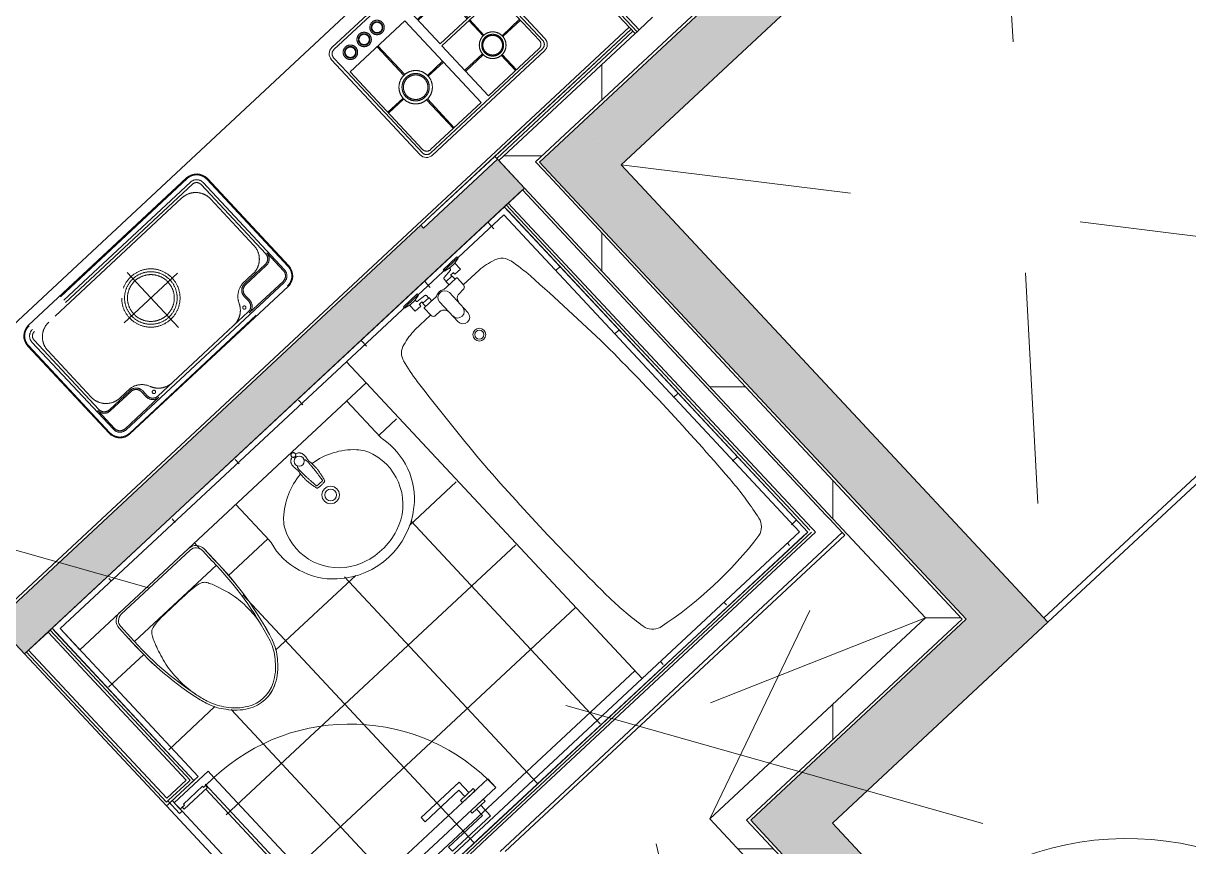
# Model space of a CAD drawing. Header units: millimetres. Extents: x -71377 to 516042, y -145869 to 441446.
# Drawn here: x 229813 to 233846, y 81455 to 84306 of the extents above; entities that cross this region are included whole.
import ezdxf

# ---------------------------------------------------------------- set-up
doc = ezdxf.new("R2010")
doc.units = ezdxf.units.MM
doc.header["$LTSCALE"] = 1000
for name, pattern in [('_점선_M_', [3, 1.5, -1.5]), ('_점선_S_', [1.6, 0.8, -0.8]), ('_점선_XS_', [1.15, 0.6, -0.55])]:
    doc.linetypes.add(name, pattern=pattern)
for name, color, linetype, lineweight in [('A-door', 4, 'Continuous', 5), ('A-door-hdln', 8, 'Continuous', 5), ('A-ele-8', 8, 'Continuous', 5), ('A-fnsh', 5, 'Continuous', 5), ('A-fnsh-4', 4, 'Continuous', 5), ('A-furn', 6, 'Continuous', 5), ('A-furn-hdln', 8, '_점선_XS_', 5), ('A-hat', 251, 'Continuous', 5), ('A-insu', 251, 'Continuous', 5), ('A_cwall', 2, 'Continuous', 5), ('A_fnsh', 5, 'Continuous', 5), ('A_fnsh-4', 4, 'Continuous', 5), ('AA_dash_M_', 7, '_점선_M_', 5), ('AA_오픈', 8, '_점선_S_', 5), ('AA_위생', 4, 'Continuous', 5), ('패밀리로 가져오기', 8, 'Continuous', 5)]:
    doc.layers.add(name, color=color, linetype=linetype, lineweight=lineweight)
pattern_1 = [(0, (-96985.9, -23353.2), (0, 800), []), (270, (-96985.9, -23353.2), (800, 5e-14), [])]

# ---------------------------------------------------------------- blocks, each defined once
blk = doc.blocks.new('3D_젠다이벽 - 3D_젠다이벽-2355938-지반층 배치도')
at = {"layer": 'AA_위생'}
for p, q in [((0, 0), (0, 100)), ((1355, 100), (0, 100)), ((1355, 100), (1355, 0)), ((1355, 0), (0, 0))]:
    blk.add_line(p, q, dxfattribs=at)
blk = doc.blocks.new('2D_세대_세면기 - 세면기_dwg-2243529-지반층 배치도')
at = {"layer": '패밀리로 가져오기'}
for p, q in [((-262.5, 5), (-262.5, 176)), ((262.5, 176), (262.5, 5))]:
    blk.add_line(p, q, dxfattribs=at)
for centre, radius in [((0, 205), 30.5), ((0, 205), 20.5), ((0, 45), 17.5)]:
    blk.add_circle(centre, radius, dxfattribs=at)
for centre, radius, start, end in [((0, 220), 280, 49.5259, 130.4741), ((-16.1, 264.5), 197.7, 109.8483, 198.8473), ((0, 220), 245, 70.1517, 109.8483), ((16.1, 264.5), 197.7, 341.1527, 70.1517), ((-18.5, 241.7), 251.5, 130.4741, 193.0252), ((18.5, 241.7), 251.5, 346.9748, 49.5259), ((-302.5, 176), 40, 360, 13.0252), ((-82, 242), 128, 198.8473, 224.9346), ((82, 242), 128, 315.0654, 341.1527), ((302.5, 176), 40, 166.9748, 180), ((0, 323.8), 243.8, 224.9346, 263.5671), ((0, 323.8), 243.8, 276.421, 315.0654)]:
    blk.add_arc(centre, radius, start, end, dxfattribs=at)
for points, knots in [([(-18.7, 154.7), (-19.8, 150.3), (-22, 141.7), (-24.5, 129.3), (-25.7, 121.3), (-26.2, 117.5)], [0, 0, 0, 0, 13.612163, 26.555656, 37.949368, 37.949368, 37.949368, 37.949368]), ([(-20.2, 64), (-20.2, 64.1), (-20.2, 64.1), (-20.2, 64.3), (-20.2, 64.4), (-20.2, 64.5), (-20.2, 64.7), (-20.2, 64.8), (-20.2, 65), (-20.2, 65.1), (-20.2, 65.3), (-20.2, 65.4), (-20.2, 65.6), (-20.2, 65.8), (-20.2, 66), (-20.2, 66.3), (-20.2, 66.6), (-20.2, 66.9), (-20.2, 67.3), (-20.2, 67.7), (-20.2, 68.1), (-20.2, 68.6), (-20.2, 69.1), (-20.2, 69.7), (-20.2, 70.3), (-20.2, 70.9), (-20.2, 71.6), (-20.2, 72.4), (-20.1, 73.3), (-20.1, 74.2), (-20.1, 75.2), (-20, 76.3), (-20, 77.5), (-19.9, 78.8), (-19.9, 80.2), (-19.8, 81.7), (-19.8, 83.3), (-19.7, 85.1), (-19.6, 87), (-19.5, 89.1), (-19.3, 91.3), (-19.2, 93.8), (-19, 96.4), (-18.8, 99.4), (-18.6, 102.6), (-18.3, 106.1), (-18, 109.9), (-17.6, 114), (-17.2, 118.6), (-16.7, 123.5), (-16.1, 129), (-15.4, 134.9), (-14.6, 141.4), (-14, 145.9), (-13.6, 148.3)], [0, 0, 0, 0, 0.100172, 0.21979, 0.353144, 0.495281, 0.641698, 0.788456, 0.933594, 1.080115, 1.232736, 1.395982, 1.574314, 1.772113, 1.993668, 2.243188, 2.524875, 2.843099, 3.202792, 3.609757, 4.066678, 4.564903, 5.097483, 5.653268, 6.243599, 6.880035, 7.574171, 8.337802, 9.183159, 10.120813, 11.138958, 12.241639, 13.436879, 14.733638, 16.133532, 17.634969, 19.252994, 21.003396, 22.902687, 24.968652, 27.219884, 29.675342, 32.354765, 35.280582, 38.477769, 41.969348, 45.781045, 49.939207, 54.485855, 59.462238, 64.929825, 70.875084, 77.382588, 84.610699, 84.610699, 84.610699, 84.610699]), ([(-18.5, 155.1), (-18.6, 155), (-18.6, 154.9), (-18.6, 154.8), (-18.6, 154.8)], [0, 0, 0, 0, 0.3303863, 0.3359585, 0.3359585, 0.3359585, 0.3359585]), ([(-17.5, 156.1), (-17.5, 156.1), (-17.7, 156.1), (-17.9, 155.9), (-18.2, 155.6), (-18.4, 155.3), (-18.5, 155.2), (-18.5, 155.1)], [0, 0, 0, 0, 0.033542, 0.415675, 0.830466, 1.279474, 1.438003, 1.438003, 1.438003, 1.438003]), ([(-14.4, 157.3), (-14.7, 157.2), (-15.5, 157), (-16.2, 156.7), (-16.6, 156.6)], [0, 0, 0, 0, 1.001812, 2.280947, 2.280947, 2.280947, 2.280947]), ([(-13.9, 157.4), (-13.9, 157.4), (-14, 157.4), (-14.1, 157.3), (-14.2, 157.3)], [0, 0, 0, 0, 0.1275567, 0.2504322, 0.2504322, 0.2504322, 0.2504322]), ([(0, 158.2), (-1.5, 158.2), (-4.6, 158.2), (-9.2, 157.9), (-12.3, 157.6), (-13.8, 157.4)], [0, 0, 0, 0, 4.384323, 9.252851, 13.768766, 13.768766, 13.768766, 13.768766]), ([(-13.6, 148.3), (-13.6, 148.5), (-13.5, 148.8), (-13.3, 149.1), (-13, 149.5), (-12.6, 149.7), (-12.2, 149.8), (-11.9, 149.9), (-11.7, 149.9)], [0, 0, 0, 0, 0.437979, 0.882355, 1.329336, 1.772885, 2.205279, 2.622094, 2.622094, 2.622094, 2.622094]), ([(-11.7, 149.9), (-9.1, 149.8), (-3.9, 149.8), (3.9, 149.8), (9.1, 149.8), (11.7, 149.9)], [0, 0, 0, 0, 7.824843, 15.615431, 23.440299, 23.440299, 23.440299, 23.440299]), ([(14.4, 157.3), (12.6, 157.5), (9.3, 157.9), (4.5, 158.2), (1.4, 158.2), (0, 158.2)], [0, 0, 0, 0, 5.218808, 10.087424, 14.437491, 14.437491, 14.437491, 14.437491]), ([(11.7, 149.9), (11.8, 149.9), (12.1, 149.8), (12.5, 149.7), (12.9, 149.5), (13.2, 149.1), (13.5, 148.8), (13.5, 148.5), (13.6, 148.3)], [0, 0, 0, 0, 0.416818, 0.849211, 1.29276, 1.73974, 2.184116, 2.622094, 2.622094, 2.622094, 2.622094]), ([(13.6, 148.3), (13.9, 145.9), (14.5, 141.4), (15.4, 134.9), (16.1, 129), (16.7, 123.6), (17.2, 118.6), (17.6, 114.1), (17.9, 110), (18.3, 106.2), (18.5, 102.7), (18.8, 99.5), (19, 96.6), (19.1, 93.9), (19.3, 91.5), (19.4, 89.2), (19.5, 87.1), (19.6, 85.2), (19.7, 83.5), (19.8, 81.8), (19.8, 80.3), (19.9, 78.9), (19.9, 77.6), (20, 76.4), (20, 75.3), (20.1, 74.3), (20.1, 73.4), (20.1, 72.5), (20.1, 71.7), (20.1, 71), (20.1, 70.4), (20.2, 69.8), (20.2, 69.2), (20.2, 68.7), (20.2, 68.2), (20.2, 67.7), (20.2, 67.3), (20.2, 66.9), (20.2, 66.6), (20.2, 66.3), (20.2, 66.1), (20.2, 65.8), (20.2, 65.6), (20.2, 65.4), (20.2, 65.3), (20.2, 65.1), (20.1, 65), (20.1, 64.8), (20.1, 64.7), (20.1, 64.5), (20.1, 64.4), (20.1, 64.3), (20.1, 64.1), (20.1, 64.1), (20.1, 64)], [0, 0, 0, 0, 7.250595, 13.753717, 19.677719, 25.117102, 30.065596, 34.587314, 38.725031, 42.520924, 46.000652, 49.189651, 52.110208, 54.786754, 57.241383, 59.493492, 61.561655, 63.464081, 65.218255, 66.840397, 68.345979, 69.749941, 71.052454, 72.253076, 73.361506, 74.385313, 75.330458, 76.184246, 76.95578, 77.657174, 78.300106, 78.896028, 79.456326, 79.992658, 80.49633, 80.958605, 81.371496, 81.73672, 82.060089, 82.346602, 82.600633, 82.826357, 83.027946, 83.209645, 83.375794, 83.530815, 83.679195, 83.825624, 83.972996, 84.119394, 84.260992, 84.393413, 84.511834, 84.610702, 84.610702, 84.610702, 84.610702]), ([(16.5, 156.6), (16.1, 156.7), (15.4, 157), (14.7, 157.2), (14.4, 157.3)], [0, 0, 0, 0, 1.281017, 2.260347, 2.260347, 2.260347, 2.260347]), ([(18.5, 155.1), (18.4, 155.2), (18.4, 155.4), (18.1, 155.6), (17.8, 155.9), (17.6, 156.1), (17.5, 156.1), (17.5, 156.1)], [0, 0, 0, 0, 0.160784, 0.61566, 1.034618, 1.417887, 1.425985, 1.425985, 1.425985, 1.425985]), ([(18.6, 154.8), (18.6, 154.8), (18.6, 154.9), (18.5, 155), (18.5, 155.1)], [0, 0, 0, 0, 0.0132454, 0.3484528, 0.3484528, 0.3484528, 0.3484528]), ([(26.2, 117.5), (25.6, 121.3), (24.4, 129.3), (21.9, 141.7), (19.7, 150.3), (18.6, 154.7)], [0, 0, 0, 0, 11.393709, 24.337199, 37.949355, 37.949355, 37.949355, 37.949355]), ([(-26.2, 117.5), (-26.5, 115.8), (-26.9, 112.4), (-27.2, 107.2), (-27.4, 101.8), (-27.3, 98.2), (-27.3, 96.4)], [0, 0, 0, 0, 5.035534, 10.313591, 15.719248, 21.190255, 21.190255, 21.190255, 21.190255]), ([(-27.3, 96.2), (-27.1, 92.4), (-26.8, 84.4), (-25.8, 73.9), (-24.9, 67.2), (-24.6, 64.7)], [0, 0, 0, 0, 11.293565, 24.053924, 31.662083, 31.662083, 31.662083, 31.662083]), ([(27.2, 95.8), (27.2, 95.3), (27.1, 94.3), (27.1, 92.4), (27, 90.2), (26.8, 87.8), (26.7, 85.2), (26.4, 82.3), (26.2, 79.2), (25.9, 76), (25.5, 72.7), (25.2, 69.4), (24.8, 66.7), (24.6, 65.2), (24.6, 64.6)], [0, 0, 0, 0, 1.251373, 3.263508, 5.454636, 7.854512, 10.489198, 13.365178, 16.480935, 19.785255, 23.159073, 26.483402, 29.641953, 31.235501, 31.235501, 31.235501, 31.235501]), ([(27.2, 96.4), (27.2, 98.2), (27.3, 101.8), (27.2, 107.2), (26.8, 112.4), (26.4, 115.8), (26.2, 117.5)], [0, 0, 0, 0, 5.470845, 10.876374, 16.154258, 21.189535, 21.189535, 21.189535, 21.189535]), ([(-24.6, 64.7), (-24.6, 64.4), (-25.1, 61.7), (-25.9, 56.6), (-26.9, 49.5), (-27, 44.7), (-27.1, 42.3)], [6.235517, 6.235517, 6.235517, 6.235517, 7.202229, 14.404582, 21.60639, 28.807907, 28.807907, 28.807907, 28.807907]), ([(-27.1, 42.3), (-27.1, 41.1), (-27, 38.8), (-26.5, 35.3), (-25.4, 31.9), (-23.9, 28.8), (-21.8, 25.9), (-19.2, 23.5), (-16.4, 21.5), (-13.3, 19.8), (-10.4, 18.7), (-8.7, 18.1), (-8, 18)], [0, 0, 0, 0, 3.507828, 7.013143, 10.516574, 14.021003, 17.524189, 21.027644, 24.5343, 28.041599, 31.550828, 33.649506, 33.649506, 33.649506, 33.649506]), ([(-15.8, 52.6), (-16.1, 53), (-16.8, 54.1), (-17.9, 55.9), (-18.9, 58.1), (-19.6, 60.3), (-20, 62.3), (-20.1, 63.5), (-20.2, 64)], [48.97219, 48.97219, 48.97219, 48.97219, 50.490944, 52.920005, 55.339236, 57.698505, 59.797196, 61.393068, 61.393068, 61.393068, 61.393068]), ([(7.9, 18), (10, 18.5), (13.1, 19.7), (17, 21.9), (19.8, 24), (22.2, 26.5), (24.2, 29.4), (25.7, 32.6), (26.6, 36), (27, 39.5), (27.1, 42.1), (27.1, 43.4), (27.1, 43.6)], [49.715016, 49.715016, 49.715016, 49.715016, 56.085098, 59.594761, 63.100971, 66.603866, 70.107073, 73.610706, 77.12048, 80.626855, 84.134048, 84.665453, 84.665453, 84.665453, 84.665453]), ([(20.1, 64), (20, 63.5), (19.9, 62.3), (19.5, 60.3), (18.8, 58.1), (17.9, 55.9), (16.8, 54.1), (16, 53), (15.7, 52.6)], [0, 0, 0, 0, 1.613908, 3.715992, 6.071265, 8.483996, 10.906775, 12.370157, 12.370157, 12.370157, 12.370157]), ([(27.1, 43.6), (27, 45.7), (26.7, 50.2), (25.8, 57), (25, 61.9), (24.6, 64.4), (24.6, 64.6)], [0, 0, 0, 0, 6.475776, 13.483122, 20.490681, 21.236248, 21.236248, 21.236248, 21.236248]), ([(-3.6, 23.1), (-3.9, 23), (-4.4, 22.7), (-5.2, 22.1), (-6.1, 21.3), (-6.8, 20.5), (-7.4, 19.5), (-7.8, 18.5), (-8.1, 17.4), (-8.3, 16.3), (-8.3, 15.2), (-8.1, 14.1), (-7.8, 13), (-7.4, 12), (-6.8, 11.1), (-6.1, 10.2), (-5.2, 9.5), (-4.3, 8.8), (-3.3, 8.3), (-2.3, 7.9), (-1.2, 7.7), (-0.4, 7.7), (0, 7.7)], [0, 0, 0, 0, 0.779641, 1.899981, 3.018043, 4.133781, 5.247319, 6.358945, 7.469092, 8.578305, 9.687198, 10.796411, 11.906559, 13.018185, 14.131722, 15.24746, 16.365523, 17.485863, 18.608264, 19.732358, 20.857655, 21.983576, 21.983576, 21.983576, 21.983576]), ([(0, 23.9), (-0.4, 23.9), (-1.2, 23.9), (-2.3, 23.6), (-3.1, 23.3), (-3.5, 23.1), (-3.6, 23.1)], [0, 0, 0, 0, 1.125921, 2.251218, 3.375312, 3.718618, 3.718618, 3.718618, 3.718618]), ([(0, 23.9), (0.2, 23.9), (0.7, 23.9), (1.4, 23.8), (2.1, 23.7), (2.8, 23.4), (3.3, 23.2), (3.6, 23.1)], [0, 0, 0, 0, 0.679857, 1.375008, 2.100365, 2.878402, 3.722391, 3.722391, 3.722391, 3.722391]), ([(3.6, 23.1), (3.8, 23), (4.4, 22.7), (5.2, 22.1), (6, 21.3), (6.7, 20.5), (7.3, 19.5), (7.8, 18.5), (8.1, 17.4), (8.2, 16.3), (8.2, 15.2), (8.1, 14.1), (7.8, 13), (7.3, 12), (6.7, 11.1), (6, 10.2), (5.2, 9.5), (4.3, 8.8), (3.3, 8.3), (2.2, 7.9), (1.1, 7.7), (0.4, 7.7), (0, 7.7)], [0, 0, 0, 0, 0.779641, 1.899981, 3.018043, 4.133781, 5.247319, 6.358945, 7.469092, 8.578305, 9.687198, 10.796411, 11.906559, 13.018185, 14.131722, 15.24746, 16.365523, 17.485863, 18.608264, 19.732358, 20.857655, 21.983576, 21.983576, 21.983576, 21.983576])]:
    blk.add_open_spline(points, degree=3, knots=knots, dxfattribs=at)
for points in [[(-18.6, 154.8), (-18.6, 154.8), (-18.7, 154.7), (-18.7, 154.7)], [(-17, 156.4), (-17.2, 156.3), (-17.4, 156.2), (-17.5, 156.1)], [(-16.6, 156.6), (-16.7, 156.5), (-16.8, 156.4), (-17, 156.4)], [(-14.3, 157.3), (-14.3, 157.3), (-14.3, 157.3), (-14.4, 157.3)], [(-14.2, 157.3), (-14.2, 157.3), (-14.2, 157.3), (-14.3, 157.3)], [(-13.8, 157.4), (-13.8, 157.4), (-13.9, 157.4), (-13.9, 157.4)], [(16.9, 156.4), (16.8, 156.5), (16.6, 156.5), (16.5, 156.6)], [(17.3, 156.2), (17.2, 156.3), (17, 156.3), (16.9, 156.4)], [(17.5, 156.1), (17.4, 156.2), (17.4, 156.2), (17.3, 156.2)], [(18.6, 154.7), (18.6, 154.7), (18.6, 154.8), (18.6, 154.8)], [(-27.3, 96.4), (-27.3, 96.3), (-27.3, 96.3), (-27.3, 96.2)], [(27.2, 96.4), (27.2, 96.3), (27.2, 96.3), (27.2, 96.2)], [(27.2, 96.2), (27.2, 96.3), (27.2, 96.3), (27.2, 96.4)], [(27.2, 96.2), (27.2, 96.3), (27.2, 96.3), (27.2, 96.4)], [(27.2, 96.2), (27.2, 96.1), (27.2, 95.9), (27.2, 95.8)]]:
    blk.add_open_spline(points, degree=3, dxfattribs=at)
blk = doc.blocks.new('2D_세대_세면기 - 2D_세대_세면기-2243530-지반층 배치도')
at = {"layer": 'AA_위생'}
for p, q in [((-262.5, 176), (-262.5, 5)), ((262.5, 5), (262.5, 176))]:
    blk.add_line(p, q, dxfattribs=at)
for centre, radius, start, end in [((0, 220), 280, 49.5259, 130.4741), ((-18.5, 241.7), 251.5, 130.4741, 193.0252), ((18.5, 241.7), 251.5, 346.9748, 49.5259), ((-302.5, 176), 40, 0, 13.0252), ((302.5, 176), 40, 166.9748, 180)]:
    blk.add_arc(centre, radius, start, end, dxfattribs=at)
blk.add_blockref('2D_세대_세면기 - 세면기_dwg-2243529-지반층 배치도', (0, 0))
blk = doc.blocks.new('2D_세대_양변기 - 양변기_dwg-2251408-지반층 배치도')
at = {"layer": '패밀리로 가져오기'}
for p, q in [((158.9, 429.2), (158.7, 429.8)), ((169.3, 351.9), (169.2, 352.5)), ((-201.1, 88), (-201.1, 38)), ((193.5, 108.2), (-193.5, 108.2)), ((-193.1, 88), (-193.1, 38)), ((193.2, 38.2), (193.2, 88.2)), ((201.1, 88), (201.1, 38)), ((-163.1, 8), (163.2, 8))]:
    blk.add_line(p, q, dxfattribs=at)
at = {"layer": '패밀리로 가져오기', "flags": 128}
blk.add_lwpolyline([(171.8, 290.5), (171.9, 281), (171.6, 272.7), (171, 264.4), (170, 256.1), (168.9, 247.8), (167.4, 239.4), (165.8, 230.9), (163.9, 222.4), (161.9, 214), (159.7, 205.7), (137.7, 146.3), (135.3, 141.7), (133, 137.4), (130.8, 133.5), (128.6, 129.9), (126.3, 126.6), (123.7, 123.7), (120.5, 121), (116.6, 118.7), (111.7, 116.6), (105.7, 114.9), (98.3, 113.5), (89.5, 112.4), (79.2, 111.6), (67.8, 111), (55.4, 110.5), (42.2, 110.3), (28.5, 110.2), (14.3, 110.1), (0, 110.1), (-14.3, 110.1), (-28.5, 110.1), (-42.3, 110.2), (-55.5, 110.5), (-68, 110.9), (-79.6, 111.5), (-90, 112.3), (-99.2, 113.4), (-106.9, 114.8), (-113.3, 116.5), (-118.6, 118.5), (-122.9, 120.9), (-126.5, 123.5), (-129.4, 126.5), (-131.9, 129.8), (-134.2, 133.4), (-136.3, 137.3), (-138.4, 141.5), (-140.5, 146.1), (-142.5, 151.1), (-144.6, 156.4), (-146.6, 162.2), (-148.7, 168.4), (-150.9, 175), (-153.1, 182.1), (-155.4, 189.6), (-157.6, 197.4), (-159.8, 205.5), (-162, 213.8), (-164, 222.2), (-165.9, 230.7), (-167.6, 239.2), (-169, 247.6), (-170.2, 255.9), (-171.1, 264.2), (-171.8, 272.5), (-172.1, 280.8), (-172.1, 290.3)], dxfattribs=at)
at = {"layer": '패밀리로 가져오기'}
for centre, radius, start, end in [((27.4, 383.6), 187.1, 119.1199, 143.3616), ((27.4, 383.6), 179.1, 119.1199, 143.3616), ((-0.2, 433.2), 130.4, 60.9483, 119.1199), ((-0.2, 433.2), 122.4, 60.9483, 119.1199), ((-27.7, 383.6), 179.1, 36.7066, 60.9483), ((-27.7, 383.6), 187.1, 36.7066, 60.9483), ((15.1, 377.3), 181.4, 139.2484, 160.2857), ((15.1, 377.3), 173.4, 139.2484, 160.2857), ((-15.4, 377.3), 173.4, 19.7825, 40.8197), ((-15.4, 377.3), 181.4, 19.7825, 40.8197), ((184.9, 306.3), 365.4, 158.7424, 166.3075), ((184.9, 306.3), 357.4, 158.7424, 166.3075), ((-185.2, 306.1), 357.4, 19.7833, 21.3258), ((-969.5, 116.1), 1163, 358.6284, 15.5103), ((-185.2, 306.1), 365.4, 19.7833, 21.3258), ((-969.5, 116.1), 1171, 358.6284, 15.5103), ((912.3, 128.5), 1114.2, 166.2791, 182.1005), ((912.3, 128.5), 1106.2, 166.2791, 182.1005), ((184.9, 306.3), 357.4, 166.3075, 182.5597), ((-185.2, 306.1), 357.4, 357.5085, 7.3576), ((-163.1, 38), 38, 180.0341, 269.9575), ((-163.1, 38), 30, 180.0341, 270.0341), ((163.1, 38), 38, 270.0425, 359.9659), ((163.2, 38.2), 30, 270.0341, 0.0341)]:
    blk.add_arc(centre, radius, start, end, dxfattribs=at)
blk = doc.blocks.new('2D_세대_양변기 - 2D_세대_양변기-2245107-지반층 배치도')
at = {"layer": 'AA_위생'}
for p, q in [((-201.1, 87.8), (-201.1, 38)), ((201.1, 38), (201.1, 87.1))]:
    blk.add_line(p, q, dxfattribs=at)
for centre, radius, start, end in [((27.4, 383.6), 187.1, 119.1199, 143.2737), ((-0.2, 433.2), 130.4, 60.9483, 119.1199), ((-0.2, 433.2), 130.4, 60.9483, 90.0341), ((-27.7, 383.6), 187.1, 36.7945, 60.9483), ((15.1, 377.3), 181.4, 139.3392, 160.2451), ((-15.4, 377.3), 181.4, 19.823, 40.729), ((184.9, 306.3), 365.4, 158.7675, 166.3072), ((-185.2, 306.1), 365.4, 19.7363, 21.3007), ((-969.5, 116.1), 1171, 358.5851, 15.5248), ((912.3, 128.5), 1114.2, 166.2792, 182.093), ((-163.1, 38), 38, 180.0341, 269.9697), ((-163.1, 38), 38, 180.0341, 269.9697), ((163.1, 38), 38, 270.0303, 359.9659), ((163.1, 38), 38, 270.0303, 359.9659)]:
    blk.add_arc(centre, radius, start, end, dxfattribs=at)
blk.add_blockref('2D_세대_양변기 - 양변기_dwg-2251408-지반층 배치도', (0, 0))
blk = doc.blocks.new('3D_세대_욕조 - 욕조_dwg-2567844-지반층 배치도')
at = {"layer": '패밀리로 가져오기'}
for p, q in [((80.7, -267.7), (80.7, -193.5)), ((26.2, -265.1), (26.2, -276)), ((27.2, -277), (32, -277)), ((162.4, -322), (67.6, -321.1)), ((162.4, -368), (67.8, -368.9)), ((26.2, -414), (26.2, -424.9)), ((27.2, -413), (32, -413)), ((80.8, -422.3), (48.8, -422.3))]:
    blk.add_line(p, q, dxfattribs=at)
at = {"layer": '패밀리로 가져오기', "flags": 128}
for points in [[(6.2, -262.1), (6.2, -240.1), (1.5, -218.6), (-5, -218.6), (-5, -283.6), (1.5, -283.6)], [(6.2, -427.9), (6.2, -449.9), (1.5, -471.4), (-5, -471.4), (-5, -406.4), (1.5, -406.4)]]:
    blk.add_lwpolyline(points, close=True, dxfattribs=at)
for points in [[(5.8, -238.1), (34.2, -238.1), (34.2, -264.1), (27.2, -264.1)], [(5.8, -264.1), (11.2, -264.1), (11.9, -264.2), (12.7, -264.4), (13.3, -264.8), (13.7, -265.2), (13.9, -265.5), (17.6, -299)], [(47.3, -303.8), (45.9, -304.5), (33.1, -304.5), (32, -304), (32, -276), (33.1, -275.5), (45.9, -275.5)], [(47.3, -320.5), (47.3, -317.8), (47.5, -268.5)], [(115, -321.6), (103.8, -317.2), (101.3, -315.3), (99.2, -313.3), (97.4, -311.1), (96, -308.9), (94.9, -306.7), (94.2, -304.7), (94, -303.6), (93.8, -302.3), (93.7, -301.3), (93.2, -279.4), (93, -277.7), (92.6, -275.9), (91.8, -274.1), (90.8, -272.6), (89.6, -271.2), (88.1, -270), (86.4, -269), (84.6, -268.3), (82.6, -267.8), (80.8, -267.7), (48.8, -267.7)], [(17.6, -299), (17.7, -299.5), (17.8, -300.2), (18, -300.7), (18.2, -301.3), (18.6, -301.9), (19.1, -302.3), (19.7, -302.7), (20.5, -302.9), (21, -303), (32, -303)], [(17.6, -391), (13.9, -424.5), (13.7, -424.8), (13.3, -425.1), (12.7, -425.5), (12, -425.8), (11.2, -425.9), (5.8, -425.9)], [(32, -387), (21, -387), (20.5, -387), (19.7, -387.3), (19.1, -387.7), (18.6, -388.1), (18.2, -388.7), (18, -389.3), (17.8, -389.8), (17.7, -390.4), (17.6, -391)], [(47.4, -413.8), (45.9, -414.5), (33.1, -414.5), (32, -414), (32, -386), (33.1, -385.5), (45.9, -385.5)], [(47.5, -421.5), (47.3, -372.2), (47.3, -369.5)], [(80.7, -496.5), (80.7, -422.3), (82.6, -422.1), (84.6, -421.7), (86.5, -421), (88.1, -420), (89.6, -418.8), (90.8, -417.4), (91.8, -415.8), (92.6, -414.1), (93, -412.3), (93.2, -410.6), (93.7, -388.7), (93.8, -387.7), (94, -386.4), (94.2, -385.3), (94.9, -383.3), (96, -381.1), (97.4, -378.8), (99.2, -376.7), (101.3, -374.6), (103.8, -372.7), (115.1, -368.4)], [(5.8, -451.9), (34.2, -451.9), (34.2, -425.9), (27.2, -425.9)]]:
    blk.add_lwpolyline(points, dxfattribs=at)
at = {"layer": '패밀리로 가져오기'}
for radius in [22.4, 15.2]:
    blk.add_circle((245, -345), radius, dxfattribs=at)
for centre, radius, start, end in [((274, -674.5), 600, 95.4537, 103.6352), ((1072.4, -9036.5), 9000, 93.20867, 95.45374), ((865.5, -7930.6), 7885.6, 87.42177, 92.15754), ((1152.4, -1251.1), 1200, 79.566, 86.762), ((1359.8, -125), 55, 14.077, 79.5661), ((145, -145), 55, 101.5381, 164.0744), ((61.5, -345), 1371.6, 350.2037, 9.7963), ((399.8, -217.7), 320, 164.0744, 175.6548), ((27.2, -265.1), 1, 90, 180), ((27.2, -276), 1, 180, 270), ((39.5, -291.2), 16.9, 112.1442, 116.268), ((39.5, -291.2), 16.9, 62.0758, 67.8558), ((48.8, -269.2), 1.5, 90.0012, 153.195), ((39.5, -288.8), 16.9, 243.732, 247.8558), ((17.8, -320.5), 29.5, 334.7356, 0), ((69.8, -345), 24, 95.3125, 265.1989), ((134.7, -345), 23.2, 270.686, 89.3143), ((162.2, -345), 23, 270, 90), ((69.8, -345), 28, 154.7356, 205.2644), ((17.8, -369.5), 29.5, 360, 25.2644), ((39.5, -401.2), 16.9, 112.1442, 116.268), ((39.5, -401.2), 16.9, 62.4212, 67.8558), ((27.2, -414), 1, 90, 180), ((27.2, -424.9), 1, 180, 270), ((39.5, -398.8), 16.9, 243.732, 247.8558), ((48.8, -420.8), 1.5, 206.805, 269.9988), ((399.8, -472.3), 320, 184.3452, 195.9256), ((145, -545), 55, 195.9256, 258.4619), ((274, -15.5), 600, 256.3648, 264.5463), ((1359.8, -565), 55, 280.4339, 345.923), ((1072.4, 8346.5), 9000, 264.54626, 266.79133), ((865.5, 7240.6), 7885.6, 267.84246, 272.57823), ((1152.4, 561.1), 1200, 273.238, 280.434)]:
    blk.add_arc(centre, radius, start, end, dxfattribs=at)
blk = doc.blocks.new('3D_세대_욕조 - 3D_세대_욕조_7_45_15_-2567848-지반층 배치도')
at = {"layer": 'AA_위생'}
for p, q in [((0, 745), (0, 0)), ((1500, 745), (100, 745)), ((1500, 0), (1500, 745)), ((0, 0), (1500, 0))]:
    blk.add_line(p, q, dxfattribs=at)
at = {"extrusion": (0, 0, -1), "zscale": -1, "rotation": 180}
blk.add_blockref('3D_세대_욕조 - 욕조_dwg-2567844-지반층 배치도', (0, 0), dxfattribs=at)
blk = doc.blocks.new('3D_주방_하부장_ㅡ자형_ - _A_주방_59B_30_1-2569860-지반층 배치도')
at = {"layer": 'A-furn'}
for p, q in [((1951.2, -948.7), (-1058.8, -948.7)), ((1951.2, -948.7), (-1058.8, -948.7)), ((1951.2, -1648.7), (1951.2, -948.7)), ((1951.2, -1648.7), (1951.2, -948.7)), ((-258.8, -998.7), (-788.8, -998.7)), ((417.2, -985.7), (1165.2, -985.7)), ((-818.8, -1028.7), (-818.8, -1478.7)), ((-228.8, -1478.7), (-228.8, -1028.7)), ((366.2, -1449.7), (366.2, -1036.7)), ((1216.2, -1036.7), (1216.2, -1449.7)), ((-788.8, -1508.7), (-258.8, -1508.7)), ((1165.2, -1500.7), (417.2, -1500.7)), ((-1058.8, -1648.7), (1951.2, -1648.7)), ((-1058.8, -1648.7), (1951.2, -1648.7))]:
    blk.add_line(p, q, dxfattribs=at)
for centre, radius, start, end in [((-788.8, -1028.7), 30, 90, 180), ((-258.8, -1028.7), 30, 0, 90), ((417.2, -1036.7), 51, 90, 180), ((1165.2, -1036.7), 51, 0, 90), ((417.2, -1449.7), 51, 180, 270), ((1165.2, -1449.7), 51, 270, 0), ((-788.8, -1478.7), 30, 180, 270), ((-258.8, -1478.7), 30, 270, 0)]:
    blk.add_arc(centre, radius, start, end, dxfattribs=at)
at = {"layer": 'A-furn-hdln'}
for p, q in [((417.2, -988.7), (1165.2, -988.7)), ((417.2, -1005.7), (1165.2, -1005.7)), ((-808.8, -1028.7), (-808.8, -1249.6)), ((-800.4, -1037.1), (-800.4, -1245.2)), ((-788.8, -1008.7), (-494.8, -1008.7)), ((-541.3, -1017.1), (-780.4, -1017.1)), ((-672.9, -1092.7), (-672.9, -1017.1)), ((-668.9, -1092.7), (-668.9, -1017.1)), ((-541.3, -1245.2), (-541.3, -1017.1)), ((-494.8, -1008.7), (-258.8, -1008.7)), ((-238.8, -1028.7), (-238.8, -1098.8)), ((369.2, -1449.7), (369.2, -1036.7)), ((386.2, -1449.7), (386.2, -1036.7)), ((396.2, -1364.7), (396.2, -1036.7)), ((417.2, -1015.7), (1165.2, -1015.7)), ((476.2, -1025.7), (1106.2, -1025.7)), ((1186.2, -1364.7), (1186.2, -1036.7)), ((1196.2, -1036.7), (1196.2, -1449.7)), ((1196.2, -1449.7), (1196.2, -1036.7)), ((1213.2, -1036.7), (1213.2, -1449.7)), ((791.2, -1345.7), (791.2, -1084.7)), ((-709.3, -1129.2), (-800.4, -1129.2)), ((-632.4, -1129.2), (-541.3, -1129.2)), ((-506.3, -1490.3), (-506.3, -1103.2)), ((-506.3, -1103.2), (-247.2, -1103.2)), ((-378.8, -1239), (-378.8, -1103.2)), ((-374.8, -1239), (-374.8, -1103.2)), ((-247.2, -1103.2), (-247.2, -1470.3)), ((-238.8, -1098.8), (-238.8, -1478.7)), ((406.2, -1315.7), (406.2, -1095.7)), ((1176.2, -1315.7), (1176.2, -1095.7)), ((-709.3, -1133.2), (-800.4, -1133.2)), ((-632.4, -1133.2), (-541.3, -1133.2)), ((-672.9, -1169.6), (-672.9, -1245.2)), ((-668.9, -1169.6), (-668.9, -1245.2)), ((665.2, -1205.7), (917.2, -1205.7)), ((-808.8, -1249.6), (-808.8, -1478.7)), ((-800.4, -1245.2), (-541.3, -1245.2)), ((-541.3, -1254), (-800.4, -1254)), ((-800.4, -1254), (-800.4, -1470.3)), ((-672.9, -1326), (-672.9, -1254)), ((-668.9, -1326), (-668.9, -1254)), ((-541.3, -1490.3), (-541.3, -1254)), ((-434.5, -1294.8), (-506.3, -1294.8)), ((-434.5, -1298.8), (-506.3, -1298.8)), ((-319.1, -1294.8), (-247.2, -1294.8)), ((-319.1, -1298.8), (-247.2, -1298.8)), ((-717, -1370.2), (-800.4, -1370.2)), ((-624.7, -1370.2), (-541.3, -1370.2)), ((-378.8, -1354.5), (-378.8, -1490.3)), ((-374.8, -1354.5), (-374.8, -1490.3)), ((391.2, -1449.7), (391.2, -1364.7)), ((1191.2, -1449.7), (1191.2, -1364.7)), ((-717, -1374.2), (-800.4, -1374.2)), ((-624.7, -1374.2), (-541.3, -1374.2)), ((422.2, -1390.7), (520.2, -1390.7)), ((422.2, -1395.7), (520.2, -1395.7)), ((476.2, -1385.7), (526.9, -1385.7)), ((1106.2, -1385.7), (1055.4, -1385.7)), ((1160.2, -1390.7), (1062.2, -1390.7)), ((1160.2, -1395.7), (1062.2, -1395.7)), ((-672.9, -1418.3), (-672.9, -1490.3)), ((-668.9, -1418.3), (-668.9, -1490.3)), ((546.2, -1444.7), (546.2, -1421.7)), ((551.2, -1444.7), (551.2, -1421.7)), ((1031.2, -1444.7), (1031.2, -1421.7)), ((1036.2, -1444.7), (1036.2, -1421.7)), ((-780.4, -1490.3), (-541.3, -1490.3)), ((-267.2, -1490.3), (-506.3, -1490.3)), ((417.2, -1475.7), (577.2, -1475.7)), ((417.2, -1480.7), (791.2, -1480.7)), ((577.2, -1470.7), (791.2, -1470.7)), ((791.2, -1470.7), (1005.2, -1470.7)), ((791.2, -1480.7), (1165.2, -1480.7)), ((1165.2, -1475.7), (1005.2, -1475.7)), ((-494.8, -1498.7), (-788.8, -1498.7)), ((-258.8, -1498.7), (-494.8, -1498.7)), ((1165.2, -1497.7), (417.2, -1497.7))]:
    blk.add_line(p, q, dxfattribs=at)
for centre, radius in [((-420.1, -1054.4), 25), ((-420.1, -1054.4), 20), ((-420.1, -1054.4), 18), ((-359.1, -1054.4), 25), ((-359.1, -1054.4), 20), ((-359.1, -1054.4), 18), ((-294.1, -1054.4), 25), ((-294.1, -1054.4), 20), ((-294.1, -1054.4), 18), ((-670.9, -1131.2), 38.5), ((-670.9, -1131.2), 38.5), ((-670.9, -1131.2), 31.5), ((-670.9, -1131.2), 28.4), ((791.2, -1205.7), 101), ((791.2, -1205.7), 101), ((791.2, -1205.7), 91), ((791.2, -1205.7), 81), ((-376.8, -1296.8), 57.8), ((-376.8, -1296.8), 47.3), ((-376.8, -1296.8), 42.5), ((-670.9, -1372.2), 46.2), ((-670.9, -1372.2), 37.8), ((-670.9, -1372.2), 34), ((577.2, -1450.5), 5.76), ((1005.2, -1450.5), 5.76)]:
    blk.add_circle(centre, radius, dxfattribs=at)
for centre, radius, start, end in [((417.2, -1036.7), 48, 90, 180), ((417.2, -1036.7), 31, 90, 180), ((1165.2, -1036.7), 48, 0, 90), ((1165.2, -1036.7), 31, 0, 90), ((-788.8, -1028.7), 20, 90, 180), ((-780.4, -1037.1), 20, 90, 180), ((-258.8, -1028.7), 20, 0, 90), ((417.2, -1036.7), 21, 90, 180), ((476.2, -1095.7), 70, 90, 180), ((1106.2, -1095.7), 70, 0, 90), ((1165.2, -1036.7), 21, 0, 90), ((476.2, -1315.7), 70, 180, 270), ((1106.2, -1315.7), 70, 270, 0), ((422.2, -1364.7), 31, 180, 270), ((422.2, -1364.7), 26, 180, 270), ((1160.2, -1364.7), 26, 270, 0), ((1160.2, -1364.7), 31, 270, 0), ((520.2, -1421.7), 31, 0, 90), ((520.2, -1421.7), 26, 0, 90), ((516.2, -1454.9), 70, 22.7619, 81.1487), ((1066.2, -1454.9), 70, 98.8513, 157.2381), ((1062.2, -1421.7), 31, 90, 180), ((1062.2, -1421.7), 26, 90, 180), ((417.2, -1449.7), 48, 180, 270), ((417.2, -1449.7), 31, 180, 270), ((417.2, -1449.7), 26, 180, 270), ((577.2, -1444.7), 31, 180, 270), ((577.2, -1444.7), 26, 180, 270), ((645.3, -1400.7), 70, 202.7619, 270), ((937.1, -1400.7), 70, 270, 337.2381), ((1005.2, -1444.7), 31, 270, 0), ((1005.2, -1444.7), 26, 270, 0), ((1165.2, -1449.7), 31, 270, 0), ((1165.2, -1449.7), 48, 270, 0), ((1165.2, -1449.7), 31, 270, 0), ((1165.2, -1449.7), 26, 270, 0), ((-788.8, -1478.7), 20, 180, 270), ((-780.4, -1470.3), 20, 180, 270), ((-267.2, -1470.3), 20, 270, 0), ((-258.8, -1478.7), 20, 270, 0)]:
    blk.add_arc(centre, radius, start, end, dxfattribs=at)
blk = doc.blocks.new('세대외여닫이문 - _A_ABS_7_5X21_욕실2-2585420-지반층 배치도')
at = {"layer": 'A-door'}
for p, q in [((-395, 49.7), (-335, 49.7)), ((-335, 49.7), (-335, 37.7)), ((335, 49.7), (395, 49.7)), ((335, 37.7), (335, 49.7)), ((395, 49.7), (395, 37.7)), ((-335, 37.7), (-385.9, 37.7)), ((-375, 37.7), (-345, 37.7)), ((-375, -122.3), (-375, 37.7)), ((-350, 17.7), (-350, -72.3)), ((-345, 17.7), (-350, 17.7)), ((-350, 17.7), (-345, 17.7)), ((-350, -72.3), (-350, 17.7)), ((-345, 37.7), (-345, 17.7)), ((-345, 17.7), (-345, 27.7)), ((-345, 27.7), (-335, 27.7)), ((-335, 27.7), (-335, -82.3)), ((395, 37.7), (335, 37.7)), ((335, 27.7), (345, 27.7)), ((335, -82.3), (335, 27.7)), ((345, 37.7), (375, 37.7)), ((345, 17.7), (345, 37.7)), ((345, 27.7), (345, 17.7)), ((345, 17.7), (350, 17.7)), ((350, 17.7), (345, 17.7)), ((350, 17.7), (350, -72.3)), ((350, -72.3), (350, 17.7)), ((375, 37.7), (375, -122.3)), ((375, 27.7), (435, 27.7)), ((375, -122.3), (375, 27.7)), ((-350, -72.3), (-345, -72.3)), ((-345, -72.3), (-350, -72.3)), ((-345, -72.3), (-345, -122.3)), ((-345, -82.3), (-345, -72.3)), ((345, -72.3), (345, -82.3)), ((350, -72.3), (345, -72.3)), ((345, -72.3), (350, -72.3)), ((345, -122.3), (345, -72.3)), ((-335, -82.3), (-345, -82.3)), ((345, -82.3), (335, -82.3)), ((-345, -122.3), (-375, -122.3)), ((305, -122.3), (305, -812.3)), ((305, -122.3), (345, -122.3)), ((345, -122.3), (345, -812.3)), ((375, -122.3), (345, -122.3)), ((435, -122.3), (375, -122.3)), ((305, -812.3), (345, -812.3))]:
    blk.add_line(p, q, dxfattribs=at)
at = {"layer": 'A-door-hdln'}
for p, q in [((-350, 17.7), (-345, 17.7)), ((-345, 17.7), (-350, 17.7)), ((-345, 17.7), (-345, 37.7)), ((-335, 27.7), (-345, 27.7)), ((-335, 37.7), (335, 37.7)), ((345, 27.7), (335, 27.7)), ((345, 37.7), (345, 17.7)), ((345, 17.7), (345, 27.7)), ((350, 17.7), (345, 17.7)), ((345, 17.7), (350, 17.7)), ((435, -122.3), (375, 27.7)), ((-345, -72.3), (-350, -72.3)), ((-350, -72.3), (-345, -72.3)), ((-345, -82.3), (-345, -72.3)), ((-345, -72.3), (-345, -82.3)), ((-335, -74.8), (335, -74.8)), ((345, -72.3), (350, -72.3)), ((345, -82.3), (345, -72.3)), ((345, -72.3), (345, -82.3)), ((350, -72.3), (345, -72.3)), ((-345, -122.3), (-345, -82.3)), ((-345, -82.3), (-335, -82.3)), ((335, -82.3), (345, -82.3)), ((345, -82.3), (345, -122.3)), ((-345, -122.3), (345, -122.3)), ((245, -732.3), (245, -552.3)), ((245, -552.3), (265, -552.3)), ((265, -552.3), (265, -712.3)), ((405, -552.3), (385, -552.3)), ((385, -552.3), (385, -712.3)), ((405, -732.3), (405, -552.3)), ((265, -712.3), (295, -712.3)), ((295, -692.3), (305, -692.3)), ((295, -752.3), (295, -692.3)), ((305, -692.3), (305, -752.3)), ((345, -692.3), (345, -752.3)), ((355, -692.3), (345, -692.3)), ((355, -752.3), (355, -692.3)), ((385, -712.3), (355, -712.3)), ((295, -732.3), (245, -732.3)), ((305, -752.3), (295, -752.3)), ((345, -752.3), (355, -752.3)), ((355, -732.3), (405, -732.3))]:
    blk.add_line(p, q, dxfattribs=at)
blk.add_arc((345, -122.3), 690, 180, 270, dxfattribs=at)
blk = doc.blocks.new('대장2_59B_1층_rvt-1-지반층 배치도')
at = {"layer": 'A-hat'}
h = blk.add_hatch(dxfattribs=at)
h.set_pattern_fill('FP_73', color=256, style=0, pattern_type=2)
h.set_pattern_definition(pattern_1)
h.paths.add_polyline_path([(-31370.2, -183477.2), (-29816, -182027.9), (-29877.4, -181962.1), (-31431.5, -183411.4)])
h = blk.add_hatch(dxfattribs=at)
h.set_pattern_fill('FP_73', color=256, style=0, pattern_type=2)
h.set_pattern_definition(pattern_1)
h.paths.add_polyline_path([(-31408.7, -183567.8), (-31342.9, -183506.4), (-31431.5, -183411.4), (-31497.4, -183472.7)])
h = blk.add_hatch(dxfattribs=at)
h.set_pattern_fill('FP_73', color=256, style=0, pattern_type=2)
h.set_pattern_definition(pattern_1)
h.paths.add_polyline_path([(-30358.4, -184694.1), (-30292.6, -184632.7), (-31342.9, -183506.4), (-31408.7, -183567.8), (-30763.4, -184259.8)])
h = blk.add_hatch(dxfattribs=at)
h.set_pattern_fill('FP_176', color=256, style=0, pattern_type=2)
h.set_pattern_definition([(223, (-31626.22, -185035.44), (204.6, -219.406), []), (133, (-31626.22, -185035.44), (-219.406, -204.6), [])])
h.paths.add_polyline_path([(-31951.1, -186179.3), (-30433.9, -184752.4), (-31478.2, -183632.6), (-33037.2, -185098.6), (-32537.6, -185618.7), (-32503.5, -185586.9), (-32483.1, -185608.9), (-32519.6, -185643), (-32505.5, -185643.4), (-32518.1, -185655.2), (-32061.2, -186145.2), (-32053.4, -186153.5), (-32045.6, -186151.2), (-32006.6, -186119.8), (-31977.3, -186151.2)])
h.paths.add_polyline_path([(-32402.4, -185375.6), (-32474.1, -185366.1), (-32546.5, -185330), (-32706.6, -185202.4), (-32811.2, -185091.7), (-32811.2, -185039.7), (-32953.6, -185158.9), (-33013.9, -185092.1), (-31471.2, -183669.4), (-30459, -184760.6), (-31001, -185266), (-31962.6, -184248.5), (-32023.5, -184305.2), (-31824.9, -184515.1), (-31790.6, -184617.3), (-31790.4, -184618.5), (-31802, -184725.3), (-31825.5, -184780), (-31900, -184864.7), (-32000.7, -184913), (-32111.2, -184917.6), (-32179.2, -184893.9), (-32224.9, -184864.4), (-32253, -184839.8), (-32290.8, -184788.3), (-32410.8, -184666.4), (-32570.7, -184815.5), (-32517, -184817.3), (-32406.9, -184939.6), (-32281, -185132.6), (-32266, -185180.7), (-32262.7, -185245.9), (-32281, -185300.1), (-32326.2, -185353.7), (-32363.4, -185370.3), (-32381.3, -185372.7)])
h = blk.add_hatch(dxfattribs=at)
h.set_pattern_fill('FP_73', color=256, style=0, pattern_type=2)
h.set_pattern_definition(pattern_1)
h.paths.add_polyline_path([(-30358.4, -184694.1), (-30020.8, -185056.1), (-29955, -184994.7), (-30292.6, -184632.7)])
h = blk.add_hatch(dxfattribs=at)
h.set_pattern_fill('FP_73', color=256, style=0, pattern_type=2)
h.set_pattern_definition(pattern_1)
h.paths.add_polyline_path([(-30639.6, -185756.2), (-29893.6, -185060.6), (-29955, -184994.7), (-30701, -185690.4)])
h = blk.add_hatch(dxfattribs=at)
h.set_pattern_fill('FP_73', color=256, style=0, pattern_type=2)
h.set_pattern_definition(pattern_1)
h.paths.add_polyline_path([(-30316.7, -186234.5), (-30250.9, -186173.1), (-30701, -185690.4), (-30766.8, -185751.8)])
at = {"layer": 'A-ele-8'}
for p, q in [((-32552.2, -185618.7), (-32566.1, -185631.6)), ((-32537.6, -185605), (-32552.2, -185618.7)), ((-32037.2, -186141.6), (-32512.9, -185631.6))]:
    blk.add_line(p, q, dxfattribs=at)
at = {"layer": 'A-fnsh'}
for p, q in [((-31039.3, -183018.2), (-31767, -183696.8)), ((-32647.3, -185707.3), (-32075.1, -186320.9))]:
    blk.add_line(p, q, dxfattribs=at)
at = {"layer": 'A-fnsh-4'}
for p, q in [((-31510.1, -182499.4), (-31018.7, -183026.4)), ((-30965.3, -182976.6), (-31011.7, -183019.9)), ((-30420.9, -184752.4), (-31471.2, -183626.1)), ((-31542.2, -185811), (-30414.5, -184759.4)), ((-32565.7, -185618.2), (-33050.2, -185098.6)), ((-32646.8, -185693.9), (-33131.4, -185174.3)), ((-32572.6, -185624.7), (-32639.9, -185687.4)), ((-32565.7, -185618.2), (-32572.6, -185624.7)), ((-32639.9, -185687.4), (-32646.8, -185693.9)), ((-31542.2, -185811), (-32074.6, -186307.5))]:
    blk.add_line(p, q, dxfattribs=at)
at = {"layer": 'A-insu'}
for p, q in [((-29816, -182027.9), (-31370.2, -183477.2)), ((-31431.5, -183411.4), (-31025.6, -183032.9)), ((-31497.4, -183472.7), (-31431.5, -183411.4)), ((-31408.7, -183567.8), (-31497.4, -183472.7)), ((-31370.2, -183477.2), (-31342.9, -183506.4)), ((-31342.9, -183506.4), (-30292.6, -184632.7)), ((-31464.3, -183619.7), (-31415.3, -183574)), ((-31415.3, -183574), (-30365, -184700.2)), ((-30358.4, -184694.1), (-31408.7, -183567.8)), ((-30292.6, -184632.7), (-29955, -184994.7)), ((-30365, -184700.2), (-30358.5, -184707.2)), ((-30358.5, -184707.2), (-30352, -184714.1)), ((-30020.8, -185056.1), (-30358.4, -184694.1)), ((-30352, -184714.1), (-30308.7, -184760.6)), ((-29955, -184994.7), (-29893.6, -185060.6)), ((-30701, -185690.4), (-30020.8, -185056.1)), ((-29893.6, -185060.6), (-30639.6, -185756.2)), ((-33124.5, -185167.8), (-33057.2, -185105)), ((-30766.8, -185751.8), (-30701, -185690.4)), ((-30316.7, -186234.5), (-30766.8, -185751.8)), ((-30639.6, -185756.2), (-30250.9, -186173.1))]:
    blk.add_line(p, q, dxfattribs=at)
at = {"layer": 'A_fnsh'}
for p, q in [((-32037.7, -184154.3), (-31478.2, -183632.6)), ((-31479.2, -183660.9), (-32024, -184169)), ((-30456.2, -184757.9), (-31479.2, -183660.9)), ((-31478.2, -183632.6), (-31464.5, -183647.2)), ((-31464.5, -183647.2), (-30427.9, -184758.9)), ((-33043.3, -185092.1), (-32037.7, -184154.3)), ((-32024, -184169), (-33015, -185093.1)), ((-31001, -185266), (-30456.2, -184757.9)), ((-30442.5, -184772.5), (-30987.4, -185280.6)), ((-30427.9, -184758.9), (-30442.5, -184772.5)), ((-33029.6, -185106.7), (-33043.3, -185092.1)), ((-32552.2, -185618.7), (-33029.6, -185106.7)), ((-33015, -185093.1), (-32537.6, -185605)), ((-32006.6, -186203.7), (-31001, -185266)), ((-30987.4, -185280.6), (-31993, -186218.4)), ((-32537.6, -185605), (-32552.2, -185618.7))]:
    blk.add_line(p, q, dxfattribs=at)
at = {"layer": 'A_fnsh-4'}
for p, q in [((-31025.6, -183032.9), (-31523.5, -182499)), ((-31496.6, -182499.9), (-31011.7, -183019.9)), ((-31511, -183458.1), (-31039.3, -183018.2)), ((-31039.3, -183018.2), (-31032.8, -183025.2)), ((-31032.8, -183025.2), (-31504.5, -183465.1)), ((-31018.7, -183026.4), (-31025.6, -183032.9)), ((-31011.7, -183019.9), (-31018.7, -183026.4)), ((-31504.5, -183465.1), (-31511, -183458.1)), ((-31471.2, -183626.1), (-31464.3, -183619.7)), ((-30414, -184745.9), (-31464.3, -183619.7)), ((-31478.2, -183632.6), (-31471.2, -183626.1)), ((-30427.9, -184758.9), (-31478.2, -183632.6)), ((-30407.5, -184752.9), (-30414, -184745.9)), ((-30407.5, -184752.9), (-30401, -184759.8)), ((-30401, -184759.8), (-30407.5, -184752.9)), ((-31548.7, -185804.1), (-30427.9, -184758.9)), ((-31535.7, -185818), (-30401, -184759.8)), ((-31492.4, -185864.4), (-30308.7, -184760.6)), ((-30300.2, -184769.7), (-31474.8, -185865)), ((-30308.7, -184760.6), (-30300.2, -184769.7)), ((-33057.2, -185105), (-33050.2, -185098.6)), ((-32579.1, -185617.7), (-33057.2, -185105)), ((-33050.2, -185098.6), (-33043.3, -185092.1)), ((-33043.3, -185092.1), (-32552.2, -185618.7)), ((-33138.3, -185180.7), (-33131.4, -185174.3)), ((-32647.3, -185707.3), (-33138.3, -185180.7)), ((-33131.4, -185174.3), (-33124.5, -185167.8)), ((-32646.4, -185680.5), (-33124.5, -185167.8)), ((-32579.1, -185617.7), (-32646.4, -185680.5)), ((-32566.1, -185631.6), (-32633.4, -185694.4)), ((-32559.2, -185625.1), (-32566.1, -185631.6)), ((-32552.2, -185618.7), (-32559.2, -185625.1)), ((-32640.4, -185700.8), (-32647.3, -185707.3)), ((-32633.4, -185694.4), (-32640.4, -185700.8)), ((-32088.1, -186307), (-31548.7, -185804.1)), ((-31535.7, -185818), (-32061.2, -186308))]:
    blk.add_line(p, q, dxfattribs=at)
at = {"layer": 'AA_오픈'}
for p, q in [((-30766.8, -185751.8), (-30293.6, -184763.6)), ((-30020.8, -185056.1), (-31039.6, -185459.2)), ((-30772.3, -186618.3), (-31039.6, -185459.2))]:
    blk.add_line(p, q, dxfattribs=at)
at = {"layer": 'A-door-hdln', "extrusion": (0, 0, -1), "zscale": -1, "rotation": 226.9999987515237}
blk.add_blockref('세대외여닫이문 - _A_ABS_7_5X21_욕실2-2585420-지반층 배치도', (32337.2, -185944.6), dxfattribs=at)
at = {"layer": 'A-furn', "extrusion": (0, 0, -1), "zscale": -1, "rotation": 316.9999987515234}
blk.add_blockref('3D_주방_하부장_ㅡ자형_ - _A_주방_59B_30_1-2569860-지반층 배치도', (32944.9, -182527.2), dxfattribs=at)
at = {"layer": 'AA_위생', "extrusion": (0, 0, -1), "zscale": -1}
for name, p, rotation in [('3D_세대_욕조 - 3D_세대_욕조_7_45_15_-2567848-지반층 배치도', (31479.2, -183660.9), 226.9999987515237), ('3D_젠다이벽 - 3D_젠다이벽-2355938-지반층 배치도', (33015, -185093.1), 136.999998751524), ('2D_세대_세면기 - 2D_세대_세면기-2243530-지반층 배치도', (32218.9, -184480.6), 136.9999987515239), ('2D_세대_양변기 - 2D_세대_양변기-2245107-지반층 배치도', (32690, -184926.7), 136.9999987515241)]:
    blk.add_blockref(name, p, dxfattribs=dict(at, rotation=rotation))
blk = doc.blocks.new('세대현관문 - _A_FSD_11x22-6446858-지반층 배치도')
at = {"layer": 'A-door'}
for p, q in [((485, 50), (485, 1090)), ((485, 1090), (520, 1090)), ((520, 50), (520, 1090)), ((-520, 50), (-550, 50)), ((-550, 50), (-550, -70)), ((-520, 10), (-520, 50)), ((485, 50), (520, 50)), ((550, 50), (520, 50)), ((520, 50), (520, 10)), ((550, -70), (550, 50)), ((-505, 10), (-520, 10)), ((-505, -40), (-505, 10)), ((520, 10), (505, 10)), ((505, 10), (505, -40)), ((-525, -70), (-505, -40)), ((505, -40), (525, -70)), ((-550, -70), (-525, -70)), ((525, -70), (550, -70))]:
    blk.add_line(p, q, dxfattribs=at)
at = {"layer": 'A-door-hdln'}
for p, q in [((-520, 50), (520, 50)), ((-505, 10), (505, 10)), ((-525, -70), (525, -70))]:
    blk.add_line(p, q, dxfattribs=at)
blk.add_arc((520, 50), 1040, 90, 180, dxfattribs=at)

msp = doc.modelspace()

# ---------------------------------------------------------------- hatches: boundary and pattern name
at = {"layer": 'A-hat'}
for points in [[(231882, 83815.6), (233760.8, 85567.5), (233624.4, 85713.8), (231745.6, 83961.8), (231764.4, 83941.8)], [(233075.9, 82242.1), (233222.2, 82378.5), (231745.6, 83961.8), (231599.4, 83825.4), (232328.8, 83043.3)], [(229817.1, 82122.4), (231546.7, 83735.3), (231453.3, 83835.5), (231197.3, 83596.8), (231188.4, 83606.3), (229714.8, 82232.1)], [(232612.6, 81536.6), (233358.6, 82232.2), (233222.2, 82378.5), (232476.2, 81682.8)], [(232705, 81144.2), (232851.3, 81280.6), (232476.2, 81682.8), (232329.9, 81546.4), (232641.4, 81212.4)]]:
    msp.add_hatch(color=256, dxfattribs=at).paths.add_polyline_path(points)

# ---------------------------------------------------------------- linework, layer by layer
at = {"layer": 'A-fnsh'}
msp.add_line((234671.4, 83456.4), (233358.6, 82232.2), dxfattribs=at)
at = {"layer": 'A-insu'}
for p, q in [((231444.4, 83845), (231188.4, 83606.3)), ((231453.3, 83835.5), (231444.4, 83845))]:
    msp.add_line(p, q, dxfattribs=at)
at = {"layer": 'A_cwall'}
for p, q in [((231599.4, 83825.4), (233263.2, 85377)), ((231882, 83815.6), (233194.8, 85039.8)), ((231197.3, 83596.8), (231453.3, 83835.5)), ((231546.7, 83735.3), (231453.3, 83835.5)), ((231599.4, 83825.4), (233075.9, 82242.1)), ((233358.6, 82232.2), (231882, 83815.6)), ((229817.1, 82122.4), (231546.7, 83735.3)), ((231188.4, 83606.3), (229714.8, 82232.1)), ((231188.4, 83606.3), (231197.3, 83596.8)), ((233075.9, 82242.1), (232329.9, 81546.4)), ((229714.8, 82232.1), (229817.1, 82122.4)), ((232612.6, 81536.6), (233358.6, 82232.2)), ((232329.9, 81546.4), (232705, 81144.2)), ((232895.6, 81233), (232612.6, 81536.6))]:
    msp.add_line(p, q, dxfattribs=at)
at = {"layer": 'A_fnsh-4'}
for p, q in [((234657.7, 83471), (233344.9, 82246.8)), ((233344.9, 82246.8), (233358.6, 82232.2))]:
    msp.add_line(p, q, dxfattribs=at)
at = {"layer": 'AA_dash_M_'}
msp.add_line((98889.1, 119466.8), (269876.4, 71153.6), dxfattribs=at)
at = {"layer": 'AA_오픈'}
for p, q in [((233194.8, 85039.8), (233344.9, 82246.8)), ((231882, 83815.6), (234657.7, 83471))]:
    msp.add_line(p, q, dxfattribs=at)

# ---------------------------------------------------------------- block references
msp.add_blockref('대장2_59B_1층_rvt-1-지반층 배치도', (262955.4, 267303.1))
at = {"layer": 'A-door-hdln', "rotation": 313.0000012484771}
msp.add_blockref('세대현관문 - _A_FSD_11x22-6446858-지반층 배치도', (233241, 80789.4), dxfattribs=at)

doc.saveas('drawing.dxf')
